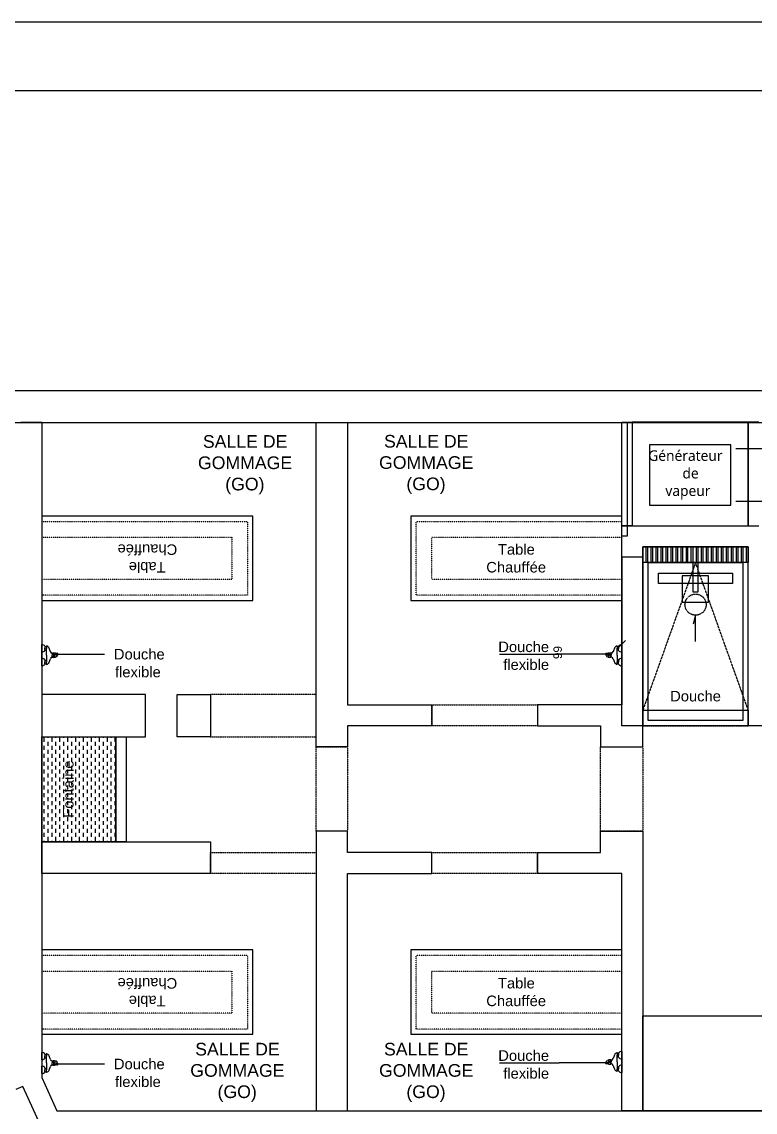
# Model space of a CAD drawing. Header units: millimetres. Extents: x 61345 to 69644, y 9491 to 29385.
# Drawn here: x 63830 to 64525, y 13687 to 14722 of the extents above; entities that cross this region are included whole.
import ezdxf
from ezdxf.enums import TextEntityAlignment as Align

# ---------------------------------------------------------------- set-up
doc = ezdxf.new("R2010")
doc.units = ezdxf.units.MM
for name, pattern in [('ACAD_ISO03W100', [30, 12, -18]), ('CACHE', [0.375, 0.25, -0.125]), ('DASHED2', [0.375, 0.25, -0.125]), ('PROJECTION', [0.375, 0.25, -0.125])]:
    doc.linetypes.add(name, pattern=pattern)
doc.layers.add('Plan Archi', color=8, linetype='Continuous')
doc.styles.add('0-TEXT-ANNO', font='', dxfattribs={"height": 2.5})
doc.styles.get("Standard").update_dxf_attribs({"font": 'arial.ttf'})
doc.styles.get('0-TEXT-ANNO').set_extended_font_data('Roboto Light')

msp = doc.modelspace()

# ---------------------------------------------------------------- linework, layer by layer
msp.add_lwpolyline([(68295.4, 14721.6), (68295.4, 10730.6), (62705.4, 10730.6), (62705.4, 14721.6)], close=True)
msp.add_lwpolyline([(62770.4, 11111.6), (62770.4, 14656.6), (68230.4, 14656.6), (68230.4, 11111.6)])
at = {"layer": 'Plan Archi'}
for p, q in [((65324.5, 14371.4), (63046.1, 14371.4)), ((63092.6, 14341.6), (65294.4, 14341.6)), ((63828.6, 14341.8), (63848.6, 14341.8)), ((63848.6, 14341.8), (63848.6, 13720)), ((64108.6, 14341.6), (64138.6, 14341.8)), ((64108.6, 14033.7), (64108.6, 14341.6)), ((64138.6, 14341.8), (64138.6, 14073.7)), ((64398.6, 14233.7), (64398.6, 14341.8)), ((64398.6, 14341.8), (64403.6, 14341.8)), ((64398.6, 14341.8), (64408.6, 14341.8)), ((64398.6, 14243.6), (64398.6, 14341.8)), ((64403.6, 14341.8), (64403.6, 14233.7)), ((64408.6, 14341.8), (64408.6, 14243.6)), ((64528.6, 14341.8), (64518.6, 14341.8)), ((64518.6, 14341.8), (64518.6, 14243.6)), ((64425, 14320.4), (64425, 14263.1)), ((64502.1, 14320.4), (64425, 14320.4)), ((64502.1, 14263.1), (64502.1, 14320.4)), ((64506.7, 14316.8), (64541.1, 14316.8)), ((64506.7, 14266.8), (64541.1, 14266.8)), ((64425, 14263.1), (64502.1, 14263.1)), ((63848.6, 14252.6), (63848.6, 14172.6)), ((64048.6, 14252.6), (63848.6, 14252.6)), ((64048.6, 14172.6), (64048.6, 14252.6)), ((64398.6, 14252.6), (64198.6, 14252.6)), ((64198.6, 14252.6), (64198.6, 14172.6)), ((64398.6, 14172.6), (64398.6, 14252.6)), ((64398.6, 14243.6), (64528.6, 14243.6)), ((64398.6, 14053.6), (64398.6, 14243.6)), ((64408.6, 14243.6), (64398.6, 14243.6)), ((64518.6, 14243.6), (64528.6, 14243.6)), ((64403.6, 14233.7), (64398.6, 14233.7)), ((64418.6, 14213.7), (64398.6, 14213.7)), ((64398.6, 14213.7), (64398.6, 14073.7)), ((64518.6, 14223.6), (64418.6, 14223.6)), ((64418.6, 14223.6), (64418.6, 14053.6)), ((64418.6, 14223.6), (64518.6, 14223.6)), ((64418.6, 14208.6), (64418.6, 14223.6)), ((64418.6, 14208.6), (64418.6, 14223.6)), ((64418.6, 14053.7), (64418.6, 14213.7)), ((64421.8, 14208.6), (64421.8, 14223.6)), ((64423.3, 14208.6), (64423.3, 14223.6)), ((64426.5, 14208.6), (64426.5, 14223.6)), ((64428.1, 14208.6), (64428.1, 14223.6)), ((64431.3, 14208.6), (64431.3, 14223.6)), ((64432.9, 14208.6), (64432.9, 14223.6)), ((64436, 14208.6), (64436, 14223.6)), ((64437.6, 14208.6), (64437.6, 14223.6)), ((64440.8, 14208.6), (64440.8, 14223.6)), ((64442.4, 14208.6), (64442.4, 14223.6)), ((64445.6, 14208.6), (64445.6, 14223.6)), ((64447.2, 14208.6), (64447.2, 14223.6)), ((64450.3, 14208.6), (64450.3, 14223.6)), ((64451.9, 14208.6), (64451.9, 14223.6)), ((64455.1, 14208.6), (64455.1, 14223.6)), ((64456.7, 14208.6), (64456.7, 14223.6)), ((64459.9, 14208.6), (64459.9, 14223.6)), ((64461.4, 14208.6), (64461.4, 14223.6)), ((64464.6, 14208.6), (64464.6, 14223.6)), ((64466.2, 14208.6), (64466.2, 14223.6)), ((64469.4, 14208.6), (64469.4, 14223.6)), ((64471, 14208.6), (64471, 14223.6)), ((64474.1, 14208.6), (64474.1, 14223.6)), ((64475.7, 14208.6), (64475.7, 14223.6)), ((64478.9, 14208.6), (64478.9, 14223.6)), ((64480.5, 14208.6), (64480.5, 14223.6)), ((64483.7, 14208.6), (64483.7, 14223.6)), ((64485.3, 14208.6), (64485.3, 14223.6)), ((64488.4, 14208.6), (64488.4, 14223.6)), ((64490, 14208.6), (64490, 14223.6)), ((64493.2, 14208.6), (64493.2, 14223.6)), ((64494.8, 14208.6), (64494.8, 14223.6)), ((64498, 14208.6), (64498, 14223.6)), ((64499.5, 14208.6), (64499.5, 14223.6)), ((64502.7, 14208.6), (64502.7, 14223.6)), ((64504.3, 14208.6), (64504.3, 14223.6)), ((64507.5, 14208.6), (64507.5, 14223.6)), ((64509.1, 14208.6), (64509.1, 14223.6)), ((64512.2, 14208.6), (64512.2, 14223.6)), ((64513.8, 14208.6), (64513.8, 14223.6)), ((64517, 14208.6), (64517, 14223.6)), ((64518.6, 14053.6), (64518.6, 14223.6)), ((64518.6, 14223.6), (64518.6, 14208.6)), ((64518.6, 14208.6), (64418.6, 14208.6)), ((64423.6, 14058.7), (64423.6, 14208.7)), ((64423.6, 14208.7), (64513.6, 14208.7)), ((64513.6, 14208.7), (64513.6, 14058.7)), ((64433.6, 14198.7), (64503.6, 14198.7)), ((64433.6, 14188.7), (64433.6, 14198.7)), ((64503.6, 14198.7), (64503.6, 14188.7)), ((64503.6, 14188.7), (64433.6, 14188.7)), ((63848.6, 14172.6), (64048.6, 14172.6)), ((64198.6, 14172.6), (64398.6, 14172.6)), ((64468.5, 14158.6), (64466.5, 14150.1)), ((64468.5, 14133.6), (64468.5, 14158.6)), ((63848.6, 14123.7), (63848.6, 14130.8)), ((63848.6, 14130.7), (63848.6, 14123.7)), ((63848.6, 14110.7), (63848.6, 14130.7)), ((63851.5, 14129.1), (63851.5, 14127.2)), ((63851.5, 14129), (63852.8, 14129)), ((63851.5, 14125.4), (63851.5, 14127.3)), ((63851.5, 14125.5), (63852.8, 14125.5)), ((63852.8, 14129.2), (63852.8, 14127.2)), ((63852.8, 14120.7), (63852.8, 14127.3)), ((63852.8, 14120.7), (63852.8, 14114.2)), ((63858.3, 14122.6), (63859.1, 14122.6)), ((63858.4, 14122.4), (63858.4, 14120.7)), ((63858.4, 14119.1), (63858.4, 14120.7)), ((63859.8, 14121.1), (63859.8, 14120.7)), ((63859.8, 14120.4), (63859.8, 14120.7)), ((63861, 14122.3), (63861, 14120.7)), ((63861, 14119.2), (63861, 14120.7)), ((64386.1, 14122.3), (64386.1, 14120.7)), ((64386.1, 14119.2), (64386.1, 14120.7)), ((64387.3, 14121.1), (64387.3, 14120.7)), ((64387.3, 14120.4), (64387.3, 14120.7)), ((64388.8, 14122.6), (64388, 14122.6)), ((64388.7, 14122.4), (64388.7, 14120.7)), ((64388.7, 14119.1), (64388.7, 14120.7)), ((64394.3, 14129.2), (64394.3, 14127.2)), ((64395.6, 14129), (64394.3, 14129)), ((64394.3, 14120.7), (64394.3, 14127.3)), ((64395.6, 14125.5), (64394.3, 14125.5)), ((64394.3, 14120.7), (64394.3, 14114.2)), ((64395.6, 14129.1), (64395.6, 14127.2)), ((64395.6, 14125.4), (64395.6, 14127.3)), ((64398.6, 14123.7), (64398.6, 14130.8)), ((64398.6, 14130.7), (64398.6, 14123.7)), ((64398.6, 14110.7), (64398.6, 14130.7)), ((63848.6, 14110.7), (63848.6, 14117.8)), ((63848.6, 14117.8), (63848.6, 14110.7)), ((63851.5, 14116.1), (63851.5, 14114.2)), ((63851.5, 14116), (63852.8, 14116)), ((63851.5, 14112.4), (63851.5, 14114.3)), ((63851.5, 14112.5), (63852.8, 14112.5)), ((63852.8, 14112.3), (63852.8, 14114.3)), ((63858.3, 14118.9), (63859.1, 14118.9)), ((64388.8, 14118.9), (64388, 14118.9)), ((64395.6, 14116), (64394.3, 14116)), ((64394.3, 14112.3), (64394.3, 14114.3)), ((64395.6, 14112.5), (64394.3, 14112.5)), ((64395.6, 14116.1), (64395.6, 14114.2)), ((64395.6, 14112.4), (64395.6, 14114.3)), ((64398.6, 14110.7), (64398.6, 14117.8)), ((64398.6, 14117.8), (64398.6, 14110.7)), ((63946.8, 14083.4), (63848.6, 14083.4)), ((63848.6, 14083.4), (63848.6, 14043.4)), ((63946.8, 14043.4), (63946.8, 14083.4)), ((63976.9, 14083.6), (64008.6, 14083.6)), ((63976.9, 14043.4), (63976.9, 14083.6)), ((64008.6, 14083.6), (64008.6, 14043.4)), ((64138.6, 14073.7), (64218.6, 14073.7)), ((64218.6, 14073.7), (64218.6, 14053.7)), ((64398.6, 14073.7), (64318.6, 14073.7)), ((64318.6, 14073.7), (64318.6, 14053.7)), ((64418.6, 14068.6), (64518.6, 14068.6)), ((64418.6, 14053.6), (64418.6, 14068.6)), ((64513.6, 14058.7), (64423.6, 14058.7)), ((64518.6, 14068.6), (64518.6, 14053.6)), ((64218.6, 14053.7), (64138.6, 14053.7)), ((64138.6, 14053.7), (64138.6, 14033.7)), ((64318.6, 14053.7), (64378.6, 14053.7)), ((64378.6, 14053.7), (64378.6, 14033.7)), ((64418.6, 14053.6), (64398.6, 14053.6)), ((64418.6, 14033.7), (64418.6, 14053.7)), ((64518.6, 14053.6), (64418.6, 14053.6)), ((64581.6, 14053.6), (64518.6, 14053.6)), ((63848.6, 13943.7), (63848.6, 14043.4)), ((63848.6, 14043.4), (63918.6, 14043.4)), ((63848.6, 14043.4), (63946.8, 14043.4)), ((63850.7, 14038.4), (63850.7, 14042.2)), ((63854.4, 14042.2), (63854.4, 14043.4)), ((63854.4, 14034.7), (63854.4, 14038.4)), ((63858.2, 14038.4), (63858.2, 14042.2)), ((63861.9, 14042.2), (63861.9, 14043.4)), ((63861.9, 14034.7), (63861.9, 14038.4)), ((63865.7, 14038.4), (63865.7, 14042.2)), ((63869.4, 14042.2), (63869.4, 14043.4)), ((63869.4, 14034.7), (63869.4, 14038.4)), ((63873.2, 14038.4), (63873.2, 14042.2)), ((63876.9, 14042.2), (63876.9, 14043.4)), ((63876.9, 14034.7), (63876.9, 14038.4)), ((63880.7, 14038.4), (63880.7, 14042.2)), ((63884.4, 14042.2), (63884.4, 14043.4)), ((63884.4, 14034.7), (63884.4, 14038.4)), ((63888.2, 14038.4), (63888.2, 14042.2)), ((63891.9, 14042.2), (63891.9, 14043.4)), ((63891.9, 14034.7), (63891.9, 14038.4)), ((63895.7, 14038.4), (63895.7, 14042.2)), ((63899.4, 14042.2), (63899.4, 14043.4)), ((63899.4, 14034.7), (63899.4, 14038.4)), ((63903.2, 14038.4), (63903.2, 14042.2)), ((63906.9, 14042.2), (63906.9, 14043.4)), ((63906.9, 14034.7), (63906.9, 14038.4)), ((63910.7, 14038.4), (63910.7, 14042.2)), ((63914.4, 14042.2), (63914.4, 14043.4)), ((63914.4, 14034.7), (63914.4, 14038.4)), ((63918.2, 14038.4), (63918.2, 14042.2)), ((63918.6, 13943.7), (63918.6, 14043.4)), ((63918.6, 14043.4), (63928.6, 14043.4)), ((63918.6, 14043.4), (63918.6, 13943.7)), ((63928.6, 14043.4), (63928.6, 13943.7)), ((64008.6, 14043.4), (63976.9, 14043.4)), ((63850.7, 14030.9), (63850.7, 14034.7)), ((63854.4, 14027.2), (63854.4, 14030.9)), ((63858.2, 14030.9), (63858.2, 14034.7)), ((63861.9, 14027.2), (63861.9, 14030.9)), ((63865.7, 14030.9), (63865.7, 14034.7)), ((63869.4, 14027.2), (63869.4, 14030.9)), ((63873.2, 14030.9), (63873.2, 14034.7)), ((63876.9, 14027.2), (63876.9, 14030.9)), ((63880.7, 14030.9), (63880.7, 14034.7)), ((63884.4, 14027.2), (63884.4, 14030.9)), ((63888.2, 14030.9), (63888.2, 14034.7)), ((63891.9, 14027.2), (63891.9, 14030.9)), ((63895.7, 14030.9), (63895.7, 14034.7)), ((63899.4, 14027.2), (63899.4, 14030.9)), ((63903.2, 14030.9), (63903.2, 14034.7)), ((63906.9, 14027.2), (63906.9, 14030.9)), ((63910.7, 14030.9), (63910.7, 14034.7)), ((63914.4, 14027.2), (63914.4, 14030.9)), ((63918.2, 14030.9), (63918.2, 14034.7)), ((64138.6, 14033.7), (64108.6, 14033.7)), ((64378.6, 14033.7), (64418.6, 14033.7)), ((63850.7, 14023.4), (63850.7, 14027.2)), ((63850.7, 14015.9), (63850.7, 14019.7)), ((63854.4, 14019.7), (63854.4, 14023.4)), ((63858.2, 14023.4), (63858.2, 14027.2)), ((63858.2, 14015.9), (63858.2, 14019.7)), ((63861.9, 14019.7), (63861.9, 14023.4)), ((63865.7, 14023.4), (63865.7, 14027.2)), ((63865.7, 14015.9), (63865.7, 14019.7)), ((63869.4, 14019.7), (63869.4, 14023.4)), ((63873.2, 14023.4), (63873.2, 14027.2)), ((63873.2, 14015.9), (63873.2, 14019.7)), ((63876.9, 14019.7), (63876.9, 14023.4)), ((63880.7, 14023.4), (63880.7, 14027.2)), ((63880.7, 14015.9), (63880.7, 14019.7)), ((63884.4, 14019.7), (63884.4, 14023.4)), ((63888.2, 14023.4), (63888.2, 14027.2)), ((63888.2, 14015.9), (63888.2, 14019.7)), ((63891.9, 14019.7), (63891.9, 14023.4)), ((63895.7, 14023.4), (63895.7, 14027.2)), ((63895.7, 14015.9), (63895.7, 14019.7)), ((63899.4, 14019.7), (63899.4, 14023.4)), ((63903.2, 14023.4), (63903.2, 14027.2)), ((63903.2, 14015.9), (63903.2, 14019.7)), ((63906.9, 14019.7), (63906.9, 14023.4)), ((63910.7, 14023.4), (63910.7, 14027.2)), ((63910.7, 14015.9), (63910.7, 14019.7)), ((63914.4, 14019.7), (63914.4, 14023.4)), ((63918.2, 14023.4), (63918.2, 14027.2)), ((63918.2, 14015.9), (63918.2, 14019.7)), ((63850.7, 14008.4), (63850.7, 14012.2)), ((63854.4, 14012.2), (63854.4, 14015.9)), ((63854.4, 14004.7), (63854.4, 14008.4)), ((63858.2, 14008.4), (63858.2, 14012.2)), ((63861.9, 14012.2), (63861.9, 14015.9)), ((63861.9, 14004.7), (63861.9, 14008.4)), ((63865.7, 14008.4), (63865.7, 14012.2)), ((63869.4, 14012.2), (63869.4, 14015.9)), ((63869.4, 14004.7), (63869.4, 14008.4)), ((63873.2, 14008.4), (63873.2, 14012.2)), ((63876.9, 14012.2), (63876.9, 14015.9)), ((63876.9, 14004.7), (63876.9, 14008.4)), ((63880.7, 14008.4), (63880.7, 14012.2)), ((63884.4, 14012.2), (63884.4, 14015.9)), ((63884.4, 14004.7), (63884.4, 14008.4)), ((63888.2, 14008.4), (63888.2, 14012.2)), ((63891.9, 14012.2), (63891.9, 14015.9)), ((63891.9, 14004.7), (63891.9, 14008.4)), ((63895.7, 14008.4), (63895.7, 14012.2)), ((63899.4, 14012.2), (63899.4, 14015.9)), ((63899.4, 14004.7), (63899.4, 14008.4)), ((63903.2, 14008.4), (63903.2, 14012.2)), ((63906.9, 14012.2), (63906.9, 14015.9)), ((63906.9, 14004.7), (63906.9, 14008.4)), ((63910.7, 14008.4), (63910.7, 14012.2)), ((63914.4, 14012.2), (63914.4, 14015.9)), ((63914.4, 14004.7), (63914.4, 14008.4)), ((63918.2, 14008.4), (63918.2, 14012.2)), ((63850.7, 14000.9), (63850.7, 14004.7)), ((63850.7, 13993.4), (63850.7, 13997.2)), ((63854.4, 13997.2), (63854.4, 14000.9)), ((63858.2, 14000.9), (63858.2, 14004.7)), ((63858.2, 13993.4), (63858.2, 13997.2)), ((63861.9, 13997.2), (63861.9, 14000.9)), ((63865.7, 14000.9), (63865.7, 14004.7)), ((63865.7, 13993.4), (63865.7, 13997.2)), ((63869.4, 13997.2), (63869.4, 14000.9)), ((63873.2, 14000.9), (63873.2, 14004.7)), ((63873.2, 13993.4), (63873.2, 13997.2)), ((63876.9, 13997.2), (63876.9, 14000.9)), ((63880.7, 14000.9), (63880.7, 14004.7)), ((63880.7, 13993.4), (63880.7, 13997.2)), ((63884.4, 13997.2), (63884.4, 14000.9)), ((63888.2, 14000.9), (63888.2, 14004.7)), ((63888.2, 13993.4), (63888.2, 13997.2)), ((63891.9, 13997.2), (63891.9, 14000.9)), ((63895.7, 14000.9), (63895.7, 14004.7)), ((63895.7, 13993.4), (63895.7, 13997.2)), ((63899.4, 13997.2), (63899.4, 14000.9)), ((63903.2, 14000.9), (63903.2, 14004.7)), ((63903.2, 13993.4), (63903.2, 13997.2)), ((63906.9, 13997.2), (63906.9, 14000.9)), ((63910.7, 14000.9), (63910.7, 14004.7)), ((63910.7, 13993.4), (63910.7, 13997.2)), ((63914.4, 13997.2), (63914.4, 14000.9)), ((63918.2, 14000.9), (63918.2, 14004.7)), ((63918.2, 13993.4), (63918.2, 13997.2)), ((63850.7, 13985.9), (63850.7, 13989.7)), ((63854.4, 13989.7), (63854.4, 13993.4)), ((63858.2, 13985.9), (63858.2, 13989.7)), ((63861.9, 13989.7), (63861.9, 13993.4)), ((63865.7, 13985.9), (63865.7, 13989.7)), ((63869.4, 13989.7), (63869.4, 13993.4)), ((63873.2, 13985.9), (63873.2, 13989.7)), ((63876.9, 13989.7), (63876.9, 13993.4)), ((63880.7, 13985.9), (63880.7, 13989.7)), ((63884.4, 13989.7), (63884.4, 13993.4)), ((63888.2, 13985.9), (63888.2, 13989.7)), ((63891.9, 13989.7), (63891.9, 13993.4)), ((63895.7, 13985.9), (63895.7, 13989.7)), ((63899.4, 13989.7), (63899.4, 13993.4)), ((63903.2, 13985.9), (63903.2, 13989.7)), ((63906.9, 13989.7), (63906.9, 13993.4)), ((63910.7, 13985.9), (63910.7, 13989.7)), ((63914.4, 13989.7), (63914.4, 13993.4)), ((63918.2, 13985.9), (63918.2, 13989.7)), ((63850.7, 13978.4), (63850.7, 13982.2)), ((63854.4, 13982.2), (63854.4, 13985.9)), ((63854.4, 13974.7), (63854.4, 13978.4)), ((63858.2, 13978.4), (63858.2, 13982.2)), ((63861.9, 13982.2), (63861.9, 13985.9)), ((63861.9, 13974.7), (63861.9, 13978.4)), ((63865.7, 13978.4), (63865.7, 13982.2)), ((63869.4, 13982.2), (63869.4, 13985.9)), ((63869.4, 13974.7), (63869.4, 13978.4)), ((63873.2, 13978.4), (63873.2, 13982.2)), ((63876.9, 13982.2), (63876.9, 13985.9)), ((63876.9, 13974.7), (63876.9, 13978.4)), ((63880.7, 13978.4), (63880.7, 13982.2)), ((63884.4, 13982.2), (63884.4, 13985.9)), ((63884.4, 13974.7), (63884.4, 13978.4)), ((63888.2, 13978.4), (63888.2, 13982.2)), ((63891.9, 13982.2), (63891.9, 13985.9)), ((63891.9, 13974.7), (63891.9, 13978.4)), ((63895.7, 13978.4), (63895.7, 13982.2)), ((63899.4, 13982.2), (63899.4, 13985.9)), ((63899.4, 13974.7), (63899.4, 13978.4)), ((63903.2, 13978.4), (63903.2, 13982.2)), ((63906.9, 13982.2), (63906.9, 13985.9)), ((63906.9, 13974.7), (63906.9, 13978.4)), ((63910.7, 13978.4), (63910.7, 13982.2)), ((63914.4, 13982.2), (63914.4, 13985.9)), ((63914.4, 13974.7), (63914.4, 13978.4)), ((63918.2, 13978.4), (63918.2, 13982.2)), ((63850.7, 13970.9), (63850.7, 13974.7)), ((63850.7, 13963.4), (63850.7, 13967.2)), ((63854.4, 13967.2), (63854.4, 13970.9)), ((63858.2, 13970.9), (63858.2, 13974.7)), ((63858.2, 13963.4), (63858.2, 13967.2)), ((63861.9, 13967.2), (63861.9, 13970.9)), ((63865.7, 13970.9), (63865.7, 13974.7)), ((63865.7, 13963.4), (63865.7, 13967.2)), ((63869.4, 13967.2), (63869.4, 13970.9)), ((63873.2, 13970.9), (63873.2, 13974.7)), ((63873.2, 13963.4), (63873.2, 13967.2)), ((63876.9, 13967.2), (63876.9, 13970.9)), ((63880.7, 13970.9), (63880.7, 13974.7)), ((63880.7, 13963.4), (63880.7, 13967.2)), ((63884.4, 13967.2), (63884.4, 13970.9)), ((63888.2, 13970.9), (63888.2, 13974.7)), ((63888.2, 13963.4), (63888.2, 13967.2)), ((63891.9, 13967.2), (63891.9, 13970.9)), ((63895.7, 13970.9), (63895.7, 13974.7)), ((63895.7, 13963.4), (63895.7, 13967.2)), ((63899.4, 13967.2), (63899.4, 13970.9)), ((63903.2, 13970.9), (63903.2, 13974.7)), ((63903.2, 13963.4), (63903.2, 13967.2)), ((63906.9, 13967.2), (63906.9, 13970.9)), ((63910.7, 13970.9), (63910.7, 13974.7)), ((63910.7, 13963.4), (63910.7, 13967.2)), ((63914.4, 13967.2), (63914.4, 13970.9)), ((63918.2, 13970.9), (63918.2, 13974.7)), ((63918.2, 13963.4), (63918.2, 13967.2)), ((63850.7, 13955.9), (63850.7, 13959.7)), ((63854.4, 13959.7), (63854.4, 13963.4)), ((63854.4, 13952.2), (63854.4, 13955.9)), ((63858.2, 13955.9), (63858.2, 13959.7)), ((63861.9, 13959.7), (63861.9, 13963.4)), ((63861.9, 13952.2), (63861.9, 13955.9)), ((63865.7, 13955.9), (63865.7, 13959.7)), ((63869.4, 13959.7), (63869.4, 13963.4)), ((63869.4, 13952.2), (63869.4, 13955.9)), ((63873.2, 13955.9), (63873.2, 13959.7)), ((63876.9, 13959.7), (63876.9, 13963.4)), ((63876.9, 13952.2), (63876.9, 13955.9)), ((63880.7, 13955.9), (63880.7, 13959.7)), ((63884.4, 13959.7), (63884.4, 13963.4)), ((63884.4, 13952.2), (63884.4, 13955.9)), ((63888.2, 13955.9), (63888.2, 13959.7)), ((63891.9, 13959.7), (63891.9, 13963.4)), ((63891.9, 13952.2), (63891.9, 13955.9)), ((63895.7, 13955.9), (63895.7, 13959.7)), ((63899.4, 13959.7), (63899.4, 13963.4)), ((63899.4, 13952.2), (63899.4, 13955.9)), ((63903.2, 13955.9), (63903.2, 13959.7)), ((63906.9, 13959.7), (63906.9, 13963.4)), ((63906.9, 13952.2), (63906.9, 13955.9)), ((63910.7, 13955.9), (63910.7, 13959.7)), ((63914.4, 13959.7), (63914.4, 13963.4)), ((63914.4, 13952.2), (63914.4, 13955.9)), ((63918.2, 13955.9), (63918.2, 13959.7)), ((63850.7, 13948.4), (63850.7, 13952.2)), ((63854.4, 13944.7), (63854.4, 13948.4)), ((63858.2, 13948.4), (63858.2, 13952.2)), ((63861.9, 13944.7), (63861.9, 13948.4)), ((63865.7, 13948.4), (63865.7, 13952.2)), ((63869.4, 13944.7), (63869.4, 13948.4)), ((63873.2, 13948.4), (63873.2, 13952.2)), ((63876.9, 13944.7), (63876.9, 13948.4)), ((63880.7, 13948.4), (63880.7, 13952.2)), ((63884.4, 13944.7), (63884.4, 13948.4)), ((63888.2, 13948.4), (63888.2, 13952.2)), ((63891.9, 13944.7), (63891.9, 13948.4)), ((63895.7, 13948.4), (63895.7, 13952.2)), ((63899.4, 13944.7), (63899.4, 13948.4)), ((63903.2, 13948.4), (63903.2, 13952.2)), ((63906.9, 13944.7), (63906.9, 13948.4)), ((63910.7, 13948.4), (63910.7, 13952.2)), ((63914.4, 13944.7), (63914.4, 13948.4)), ((63918.2, 13948.4), (63918.2, 13952.2)), ((64138.6, 13953.7), (64108.6, 13953.7)), ((64108.6, 13953.7), (64108.6, 13688.5)), ((64138.6, 13933.7), (64138.6, 13953.7)), ((64378.6, 13933.7), (64378.6, 13953.7)), ((64378.6, 13953.7), (64418.6, 13953.7)), ((64418.6, 13953.7), (64418.6, 13933.7)), ((63918.6, 13943.7), (63848.6, 13943.7)), ((63848.6, 13943.7), (64008.6, 13943.7)), ((63848.6, 13913.7), (63848.6, 13943.7)), ((63850.7, 13943.7), (63850.7, 13944.7)), ((63858.2, 13943.7), (63858.2, 13944.7)), ((63865.7, 13943.7), (63865.7, 13944.7)), ((63873.2, 13943.7), (63873.2, 13944.7)), ((63880.7, 13943.7), (63880.7, 13944.7)), ((63888.2, 13943.7), (63888.2, 13944.7)), ((63895.7, 13943.7), (63895.7, 13944.7)), ((63903.2, 13943.7), (63903.2, 13944.7)), ((63910.7, 13943.7), (63910.7, 13944.7)), ((63918.2, 13943.7), (63918.2, 13944.7)), ((63928.6, 13943.7), (63918.6, 13943.7)), ((64008.6, 13943.7), (64008.6, 13913.7)), ((64218.6, 13933.7), (64138.6, 13933.7)), ((64218.6, 13913.7), (64218.6, 13933.7)), ((64318.6, 13913.7), (64318.6, 13933.7)), ((64318.6, 13933.7), (64378.6, 13933.7)), ((64418.6, 13933.7), (64418.6, 13688.5)), ((64008.6, 13913.7), (63848.6, 13913.7)), ((64138.6, 13688.5), (64138.6, 13913.7)), ((64138.6, 13913.7), (64218.6, 13913.7)), ((64398.6, 13913.7), (64318.6, 13913.7)), ((64398.6, 13688.5), (64398.6, 13913.7)), ((63848.6, 13841.1), (63848.6, 13761.1)), ((64048.6, 13841.1), (63848.6, 13841.1)), ((64048.6, 13761.1), (64048.6, 13841.1)), ((64398.6, 13841.1), (64198.6, 13841.1)), ((64198.6, 13841.1), (64198.6, 13761.1)), ((64398.6, 13761.1), (64398.6, 13841.1)), ((64418.6, 13688.5), (64418.6, 13778.5)), ((64418.6, 13778.5), (64908.5, 13778.5)), ((63848.6, 13761.1), (64048.6, 13761.1)), ((64198.6, 13761.1), (64398.6, 13761.1)), ((63848.6, 13743.9), (63848.6, 13736.8)), ((63848.6, 13736.8), (63848.6, 13743.9)), ((63848.6, 13743.9), (63848.6, 13723.9)), ((63851.5, 13742.2), (63851.5, 13740.3)), ((63851.5, 13742.1), (63852.8, 13742.1)), ((63851.5, 13738.5), (63851.5, 13740.5)), ((63851.5, 13738.6), (63852.8, 13738.6)), ((63852.8, 13742.4), (63852.8, 13740.3)), ((63852.8, 13733.9), (63852.8, 13740.5)), ((64394.3, 13743.3), (64394.3, 13741.2)), ((64395.6, 13743.1), (64394.3, 13743.1)), ((64394.3, 13734.8), (64394.3, 13741.4)), ((64395.6, 13739.5), (64394.3, 13739.5)), ((64395.6, 13743.2), (64395.6, 13741.2)), ((64395.6, 13739.4), (64395.6, 13741.4)), ((64398.6, 13744.8), (64398.6, 13737.7)), ((64398.6, 13737.7), (64398.6, 13744.8)), ((64398.6, 13744.8), (64398.6, 13724.8)), ((63848.6, 13723.9), (63848.6, 13730.9)), ((63848.6, 13730.9), (63848.6, 13723.8)), ((63851.5, 13729.2), (63851.5, 13727.3)), ((63851.5, 13729.1), (63852.8, 13729.1)), ((63851.5, 13725.5), (63851.5, 13727.4)), ((63852.8, 13733.9), (63852.8, 13727.3)), ((63852.8, 13725.4), (63852.8, 13727.4)), ((63858.3, 13735.7), (63859.1, 13735.7)), ((63858.3, 13732), (63859.1, 13732)), ((63858.4, 13735.5), (63858.4, 13733.9)), ((63858.4, 13732.2), (63858.4, 13733.9)), ((63859.8, 13734.2), (63859.8, 13733.9)), ((63859.8, 13733.5), (63859.8, 13733.9)), ((63861, 13735.4), (63861, 13733.9)), ((63861, 13732.3), (63861, 13733.9)), ((64386.1, 13736.3), (64386.1, 13734.8)), ((64386.1, 13733.2), (64386.1, 13734.8)), ((64387.3, 13735.2), (64387.3, 13734.8)), ((64387.3, 13734.4), (64387.3, 13734.8)), ((64388.8, 13736.6), (64388, 13736.6)), ((64388.8, 13733), (64388, 13733)), ((64388.7, 13736.4), (64388.7, 13734.8)), ((64388.7, 13733.1), (64388.7, 13734.8)), ((64394.3, 13734.8), (64394.3, 13728.2)), ((64395.6, 13730), (64394.3, 13730)), ((64394.3, 13726.3), (64394.3, 13728.4)), ((64395.6, 13730.1), (64395.6, 13728.2)), ((64395.6, 13726.4), (64395.6, 13728.4)), ((64398.6, 13724.8), (64398.6, 13731.8)), ((64398.6, 13731.8), (64398.6, 13724.7)), ((63848.6, 13720), (63862.9, 13688.5)), ((63851.5, 13725.6), (63852.8, 13725.6)), ((64395.6, 13726.5), (64394.3, 13726.5)), ((63830.4, 13711.7), (63824, 13708.8)), ((63965.5, 13415.4), (63830.4, 13711.7)), ((63862.9, 13688.5), (64908.5, 13688.5)), ((64108.6, 13688.5), (64138.6, 13688.5)), ((64418.6, 13688.5), (64398.6, 13688.5)), ((64908.5, 13688.5), (64418.6, 13688.5))]:
    msp.add_line(p, q, dxfattribs=at)
at = {"layer": 'Plan Archi', "linetype": 'ACAD_ISO03W100', "ltscale": 0.009}
for p, q in [((63848.6, 14247.6), (64043.6, 14247.6)), ((64043.6, 14247.6), (64043.6, 14177.6)), ((64203.6, 14177.6), (64203.6, 14247.6)), ((64203.6, 14247.6), (64398.6, 14247.6)), ((63848.6, 14232.6), (64028.6, 14232.6)), ((64028.6, 14232.6), (64028.6, 14192.6)), ((64218.6, 14192.6), (64218.6, 14232.6)), ((64218.6, 14232.6), (64398.6, 14232.6)), ((64028.6, 14192.6), (63848.6, 14192.6)), ((64398.6, 14192.6), (64218.6, 14192.6)), ((64043.6, 14177.6), (63848.6, 14177.6)), ((64398.6, 14177.6), (64203.6, 14177.6)), ((63848.6, 13836.1), (64043.6, 13836.1)), ((64043.6, 13836.1), (64043.6, 13766.1)), ((64203.6, 13766.1), (64203.6, 13836.1)), ((64203.6, 13836.1), (64398.6, 13836.1)), ((63848.6, 13821.1), (64028.6, 13821.1)), ((64028.6, 13821.1), (64028.6, 13781.1)), ((64218.6, 13781.1), (64218.6, 13821.1)), ((64218.6, 13821.1), (64398.6, 13821.1)), ((64028.6, 13781.1), (63848.6, 13781.1)), ((64398.6, 13781.1), (64218.6, 13781.1)), ((64043.6, 13766.1), (63848.6, 13766.1)), ((64398.6, 13766.1), (64203.6, 13766.1))]:
    msp.add_line(p, q, dxfattribs=at)
at = {"layer": 'Plan Archi', "linetype": 'PROJECTION'}
for p, q in [((64468.6, 14208.6), (64418.6, 14068.6)), ((64518.6, 14068.6), (64468.6, 14208.6)), ((64418.6, 14068.6), (64518.6, 14068.6))]:
    msp.add_line(p, q, dxfattribs=at)
at = {"layer": 'Plan Archi', "color": 0, "linetype": 'ByBlock'}
msp.add_line((64395.1, 14127.8), (64402.1, 14134.8), dxfattribs=at)
at = {"layer": 'Plan Archi', "color": 0, "linetype": 'ByBlock', "lineweight": -2}
for p, q in [((63864.4, 14121.7), (63865.9, 14121.7)), ((64382.7, 14121.7), (64381.2, 14121.7)), ((63864.4, 13732.9), (63865.9, 13732.9)), ((64382.7, 13733.9), (64381.2, 13733.9))]:
    msp.add_line(p, q, dxfattribs=at)
at = {"layer": 'Plan Archi', "linetype": 'ByBlock', "lineweight": -2}
for p, q in [((63865.9, 14121.7), (63898, 14121.7)), ((63898, 14121.7), (63908, 14121.7)), ((64282.6, 14121.7), (64339.1, 14121.7)), ((64349.1, 14121.7), (64339.1, 14121.7)), ((64381.2, 14121.7), (64349.1, 14121.7)), ((63865.9, 13732.9), (63898, 13732.9)), ((63898, 13732.9), (63908, 13732.9)), ((64282.6, 13733.9), (64339.1, 13733.9)), ((64349.1, 13733.9), (64339.1, 13733.9)), ((64381.2, 13733.9), (64349.1, 13733.9))]:
    msp.add_line(p, q, dxfattribs=at)
at = {"layer": 'Plan Archi', "linetype": 'DASHED2'}
for p, q in [((64008.6, 14083.6), (64008.6, 14043.4)), ((64108.6, 14083.6), (64008.6, 14083.6)), ((64108.6, 14043.4), (64108.6, 14083.6)), ((64218.6, 14053.7), (64218.6, 14073.7)), ((64218.6, 14073.7), (64318.6, 14073.7)), ((64318.6, 14073.7), (64318.6, 14053.7)), ((64318.6, 14053.7), (64218.6, 14053.7)), ((64418.6, 14053.7), (64518.6, 14053.7)), ((64008.6, 14043.4), (64108.6, 14043.4)), ((64108.6, 13953.7), (64108.6, 14033.7)), ((64108.6, 14033.7), (64138.6, 14033.7)), ((64138.6, 14033.7), (64138.6, 13953.7)), ((64378.6, 13953.7), (64378.6, 14033.7)), ((64378.6, 14033.7), (64418.6, 14033.7)), ((64418.6, 14033.7), (64418.6, 13953.7)), ((64138.6, 13953.7), (64108.6, 13953.7)), ((64418.6, 13953.7), (64378.6, 13953.7)), ((64008.6, 13913.7), (64008.6, 13933.7)), ((64008.6, 13933.7), (64108.6, 13933.7)), ((64108.6, 13933.7), (64108.6, 13913.7)), ((64218.6, 13913.7), (64218.6, 13933.7)), ((64218.6, 13933.7), (64318.6, 13933.7)), ((64318.6, 13933.7), (64318.6, 13913.7)), ((64108.6, 13913.7), (64008.6, 13913.7)), ((64318.6, 13913.7), (64218.6, 13913.7))]:
    msp.add_line(p, q, dxfattribs=at)
at = {"layer": 'Plan Archi'}
msp.add_lwpolyline([(64408.6, 14243.6), (64518.6, 14243.6), (64518.6, 14341.8), (64408.6, 14341.8)], close=True, dxfattribs=at)
at = {"layer": 'Plan Archi', "color": 252}
msp.add_lwpolyline([(64470.8, 14223.6), (64470.8, 14180.6), (64466.2, 14180.6), (64466.2, 14223.6)], close=True, dxfattribs=at)
msp.add_lwpolyline([(64466.2, 14196.1), (64456.1, 14196.1, 0.414214), (64456, 14196), (64456, 14171.2, 0.414214), (64456.1, 14171.1), (64480.9, 14171.1, 0.414214), (64481, 14171.2), (64481, 14196, 0.414214), (64480.9, 14196.1), (64470.8, 14196.1)], format="xyb", close=True, dxfattribs=at)
at = {"layer": 'Plan Archi', "color": 0, "linetype": 'ByBlock', "const_width": 1.5}
for points in [[(63863.7, 14121.7, 1), (63862.2, 14121.7, 1)], [(64383.4, 14121.7, 1), (64384.9, 14121.7, 1)], [(63863.7, 13732.9, 1), (63862.2, 13732.9, 1)], [(64383.4, 13733.9, 1), (64384.9, 13733.9, 1)]]:
    msp.add_lwpolyline(points, format="xyb", close=True, dxfattribs=at)
at = {"layer": 'Plan Archi', "linetype": 'CACHE', "ltscale": 0.5}
msp.add_circle((64468.6, 14168.7), 10, dxfattribs=at)
at = {"layer": 'Plan Archi'}
for centre, radius, start, end in [((63848.4, 14127.2), 3.65, 32.5665, 87.4653), ((63848.4, 14127.3), 3.65, 272.5347, 327.4335), ((63853, 14129.2), 0.238, 81.1046, 180), ((63852.6, 14126.4), 3.1, 19.8329, 81.1046), ((63822.6, 14114.4), 35.4, 15.8378, 21.6296), ((63858.6, 14124.7), 2.08, 196.7999, 257.205), ((63858.1, 14122.4), 0.238, 0, 77.205), ((63859.1, 14122.5), 0.28, 83.2865, 175.4053), ((63859.1, 14122.5), 0.0541, 41.3146, 139.4923), ((63859.7, 14117.3), 5.51, 63.6466, 95.9934), ((63857.9, 14121.1), 1.89, 0.0157, 49.5272), ((63861.2, 14122.3), 0.275, 87.2807, 180.9262), ((64387.4, 14117.3), 5.51, 84.0066, 116.3534), ((64385.9, 14122.3), 0.275, 359.0738, 92.7193), ((64389.2, 14121.1), 1.89, 130.4728, 179.9843), ((64388, 14122.5), 0.28, 4.5947, 96.7135), ((64388, 14122.5), 0.0541, 40.5077, 138.6854), ((64389, 14122.4), 0.238, 102.795, 180), ((64388.5, 14124.7), 2.08, 282.795, 343.2001), ((64424.5, 14114.4), 35.4, 158.3704, 164.1622), ((64394.5, 14126.4), 3.1, 98.8954, 160.1671), ((64394.1, 14129.2), 0.238, 0, 98.8954), ((64398.7, 14127.2), 3.65, 92.5347, 147.4335), ((64398.7, 14127.3), 3.65, 212.5665, 267.4653), ((63848.4, 14114.2), 3.65, 32.5665, 87.4653), ((63848.4, 14114.3), 3.65, 272.5347, 327.4335), ((63853, 14112.3), 0.238, 180, 278.8954), ((63852.6, 14115.1), 3.1, 278.8954, 340.1671), ((63822.6, 14127.1), 35.4, 338.3704, 344.1622), ((63858.6, 14116.8), 2.08, 102.795, 163.2001), ((63858.1, 14119.1), 0.238, 282.795, 0), ((63859.1, 14119), 0.28, 184.5947, 276.7135), ((63859.1, 14119), 0.0541, 220.5077, 318.6854), ((63857.9, 14120.4), 1.89, 310.4728, 359.9843), ((63859.7, 14124.2), 5.51, 264.0066, 296.3534), ((63861.2, 14119.2), 0.275, 179.0738, 272.7193), ((64387.4, 14124.2), 5.51, 243.6466, 275.9934), ((64385.9, 14119.2), 0.275, 267.2807, 0.9262), ((64389.2, 14120.4), 1.89, 180.0157, 229.5272), ((64388, 14119), 0.28, 263.2865, 355.4053), ((64388, 14119), 0.0541, 221.3146, 319.4923), ((64389, 14119.1), 0.238, 180, 257.205), ((64388.5, 14116.8), 2.08, 16.7999, 77.205), ((64424.5, 14127.1), 35.4, 195.8378, 201.6296), ((64394.5, 14115.1), 3.1, 199.8329, 261.1046), ((64394.1, 14112.3), 0.238, 261.1046, 0), ((64398.7, 14114.2), 3.65, 92.5347, 147.4335), ((64398.7, 14114.3), 3.65, 212.5665, 267.4653), ((63848.4, 13740.3), 3.65, 32.5665, 87.4653), ((63848.4, 13740.5), 3.65, 272.5347, 327.4335), ((63853, 13742.4), 0.238, 81.1046, 180), ((63852.6, 13739.5), 3.1, 19.8329, 81.1046), ((63822.6, 13727.5), 35.4, 15.8378, 21.6296), ((64388.5, 13738.7), 2.08, 282.795, 343.2001), ((64424.5, 13728.4), 35.4, 158.3704, 164.1622), ((64394.5, 13740.4), 3.1, 98.8954, 160.1671), ((64394.1, 13743.3), 0.238, 0, 98.8954), ((64398.7, 13741.2), 3.65, 92.5347, 147.4335), ((64398.7, 13741.4), 3.65, 212.5665, 267.4653), ((63848.4, 13727.3), 3.65, 32.5665, 87.4653), ((63822.6, 13740.2), 35.4, 338.3704, 344.1622), ((63858.6, 13737.8), 2.08, 196.7999, 257.205), ((63858.6, 13729.9), 2.08, 102.795, 163.2001), ((63858.1, 13735.5), 0.238, 0, 77.205), ((63858.1, 13732.2), 0.238, 282.795, 0), ((63859.1, 13735.7), 0.28, 83.2865, 175.4053), ((63859.1, 13732.1), 0.28, 184.5947, 276.7135), ((63859.1, 13735.6), 0.0541, 41.3146, 139.4923), ((63859.1, 13732.1), 0.0541, 220.5077, 318.6854), ((63859.7, 13730.5), 5.51, 63.6466, 95.9934), ((63857.9, 13734.2), 1.89, 0.0157, 49.5272), ((63857.9, 13733.5), 1.89, 310.4728, 359.9843), ((63859.7, 13737.3), 5.51, 264.0066, 296.3534), ((63861.2, 13735.4), 0.275, 87.2807, 180.9262), ((63861.2, 13732.3), 0.275, 179.0738, 272.7193), ((64387.4, 13731.4), 5.51, 84.0066, 116.3534), ((64387.4, 13738.2), 5.51, 243.6466, 275.9934), ((64385.9, 13736.3), 0.275, 359.0738, 92.7193), ((64385.9, 13733.2), 0.275, 267.2807, 0.9262), ((64389.2, 13735.2), 1.89, 130.4728, 179.9843), ((64389.2, 13734.4), 1.89, 180.0157, 229.5272), ((64388, 13736.6), 0.28, 4.5947, 96.7135), ((64388, 13736.6), 0.0541, 40.5077, 138.6854), ((64388, 13733), 0.28, 263.2865, 355.4053), ((64388, 13733), 0.0541, 221.3146, 319.4923), ((64389, 13736.4), 0.238, 102.795, 180), ((64389, 13733.1), 0.238, 180, 257.205), ((64388.5, 13730.9), 2.08, 16.7999, 77.205), ((64424.5, 13741.1), 35.4, 195.8378, 201.6296), ((64394.5, 13729.1), 3.1, 199.8329, 261.1046), ((64398.7, 13728.2), 3.65, 92.5347, 147.4335), ((63848.4, 13727.4), 3.65, 272.5347, 327.4335), ((63853, 13725.4), 0.238, 180, 278.8954), ((63852.6, 13728.2), 3.1, 278.8954, 340.1671), ((64394.1, 13726.3), 0.238, 261.1046, 0), ((64398.7, 13728.4), 3.65, 212.5665, 267.4653)]:
    msp.add_arc(centre, radius, start, end, dxfattribs=at)
for centre, major_axis, start_param, end_param in [((63861.5, 14120.7), (-1.7, 0), 3.141593, 4.295516), ((64385.6, 14120.7), (1.7, 0), 3.141593, 4.295516), ((63861.5, 13733.9), (-1.7, 0), 3.141593, 4.295516), ((64385.6, 13734.8), (-1.7, 0), 0, 1.153923)]:
    msp.add_ellipse(centre, major_axis=major_axis, ratio=0.986081, start_param=start_param, end_param=end_param, dxfattribs=at)
at = {"layer": 'Plan Archi', "extrusion": (0, 0, -1)}
for centre, major_axis, start_param, end_param in [((63861.5, 14120.7), (1.7, 0), 0, 1.153923), ((64385.6, 14120.7), (1.7, 0), 3.141593, 4.295516), ((63861.5, 13733.9), (-1.7, 0), 3.141593, 4.295516), ((64385.6, 13734.8), (1.7, 0), 3.141593, 4.295516)]:
    msp.add_ellipse(centre, major_axis=major_axis, ratio=0.986081, start_param=start_param, end_param=end_param, dxfattribs=at)

# ---------------------------------------------------------------- texts
at = {"layer": 'Plan Archi', "linetype": 'ByBlock'}
for s, height, rotation, p in [('SALLE DE', 12, 360, (64001.3, 14317.5)), ('SALLE DE', 12, 360, (64173.1, 14317.7)), ('GOMMAGE', 12, 360, (63996.6, 14297.3)), ('GOMMAGE', 12, 360, (64168.4, 14297.5)), ('(GO)', 12, 360, (64022.5, 14277.1)), ('(GO)', 12, 360, (64194.3, 14277.3)), ('Chauffée', 10, 180, (63977, 14225.9)), ('Table', 10, 180, (63965.9, 14209.1)), ('99', 8, 90, (64341.8, 14117)), ('Chauffée', 10, 180, (63977, 13814.4)), ('Table', 10, 180, (63965.9, 13797.6)), ('SALLE DE', 12, 360, (64173.1, 13741)), ('GOMMAGE', 12, 360, (64168.4, 13720.8)), ('(GO)', 12, 360, (64194.3, 13700.6))]:
    msp.add_text(s, height=height, rotation=rotation, dxfattribs=at).set_placement(p)
at = {"layer": 'Plan Archi', "linetype": 'ByBlock', "style": '0-TEXT-ANNO'}
for s, p in [('Générateur', (64423.8, 14305.1)), ('de', (64456.2, 14288.4)), ('vapeur', (64440, 14271.8))]:
    msp.add_text(s, height=10, dxfattribs=at).set_placement(p)
at = {"layer": 'Plan Archi', "linetype": 'ByBlock'}
for s, height, p in [('Table', 10, (64281.2, 14216.1)), ('Chauffée', 10, (64270.1, 14199.2)), ('Douche', 10, (64281.5, 14123.7)), ('Douche', 10, (63916.9, 14116.7)), ('flexible', 10, (63917.9, 14099.8)), ('flexible', 10, (64286.2, 14106.8)), ('Table', 10, (64281.2, 13804.6)), ('Chauffée', 10, (64270.1, 13787.8)), ('SALLE DE', 12, (63994, 13741)), ('Douche', 10, (63916.9, 13727.9)), ('Douche', 10, (64281.5, 13735.9)), ('GOMMAGE', 12, (63989.3, 13720.8)), ('flexible', 10, (64286.2, 13719)), ('flexible', 10, (63917.9, 13711.1)), ('(GO)', 12, (64015.2, 13700.6))]:
    msp.add_text(s, height=height, dxfattribs=at).set_placement(p)
at = {"layer": 'Plan Archi'}
msp.add_text('Douche', height=10, dxfattribs=at).set_placement((64468.6, 14081.9), align=Align.MIDDLE_CENTER)
msp.add_text('Fontaine', height=10, rotation=90, dxfattribs=at).set_placement((63873.6, 13993.7), align=Align.MIDDLE_CENTER)

doc.saveas('drawing.dxf')
